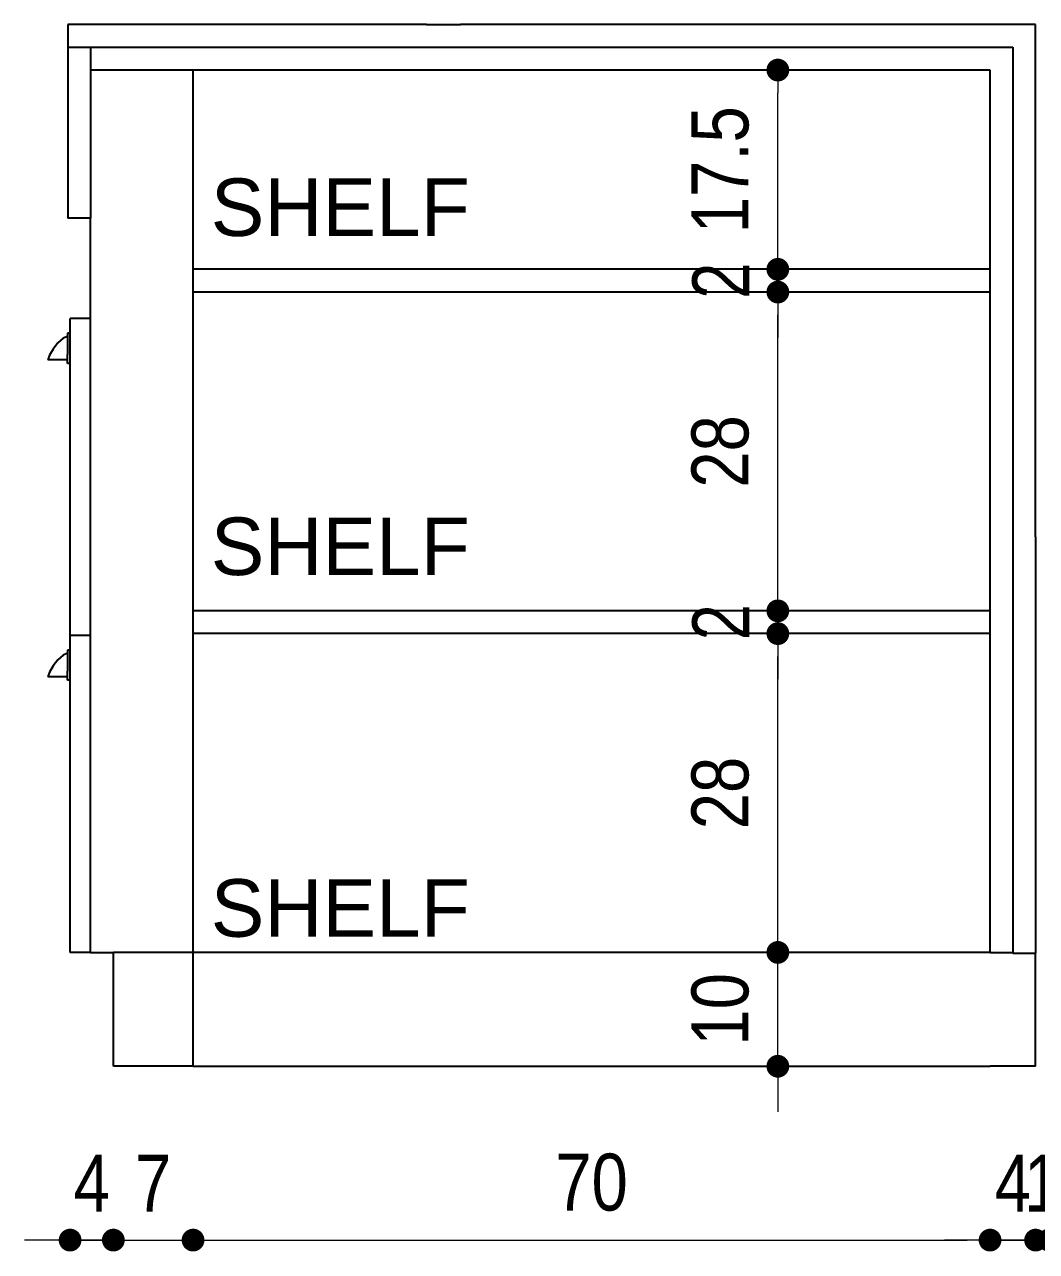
# Model space of a CAD drawing. Header units: millimetres. Extents: x 106699 to 122058, y 158555 to 162844.
# Drawn here: x 109741.4 to 109830.3, y 160340.5 to 160448.3 of the extents above; entities that cross this region are included whole.
import ezdxf

# ---------------------------------------------------------------- set-up
doc = ezdxf.new("R2010")
doc.units = ezdxf.units.MM
doc.layers.add('no3_yazı tefriş', color=152, linetype='Continuous', lineweight=0)
doc.layers.add('S2000-002 Çizgi', color=7, linetype='Continuous')
doc.styles.add('BE', font='ARIALN.TTF')
doc.styles.get("Standard").update_dxf_attribs({"font": 'arial.ttf'})
doc.dimstyles.new('Copy of BE-50', dxfattribs={"dimscale": 100, "dimtxt": 0.05, "dimasz": 0.02, "dimexe": 0.025, "dimexo": 0, "dimgap": 0.025, "dimtad": 1, "dimdec": 1, "dimrnd": 0.5, "dimdsep": 46, "dimtxsty": 'BE', "dimblk": 'DOT', "dimcen": 0.5, "dimdle": 0.025, "dimse1": 1, "dimse2": 1, "dimclrd": 256, "dimclre": 256, "dimclrt": 256, "dimadec": 0, "dimazin": 2, "dimtm": 1e-09, "dimtfac": 1, "dimtdec": 1, "dimtix": 1, "dimtmove": 2, "dimatfit": 0, "dimldrblk": 'DOT', "dimfxl": 0.5, "dimfxlon": 1, "dimtolj": 1, "dimlwd": 9, "dimlwe": 0, "dimarcsym": 0})

# ---------------------------------------------------------------- blocks, each defined once
blk = doc.blocks.new('_Dot')
at = {"color": 0, "linetype": 'ByBlock', "lineweight": -2}
blk.add_line((-0.5, 0), (-1, 0), dxfattribs=at)
at = {"color": 0, "linetype": 'ByBlock', "const_width": 0.5}
blk.add_lwpolyline([(-0.25, 0, 1), (0.25, 0, 1)], format="xyb", close=True, dxfattribs=at)
blk = doc.blocks.new('*D109')
at = {"layer": 'Defpoints', "color": 0, "transparency": 16777216}
for p in [(116893.64, 160833.15), (116897.44, 160833.15), (116897.44, 160807.88)]:
    blk.add_point(p, dxfattribs=at)
at = {"layer": 'S2000-002 Çizgi', "color": 134, "lineweight": 9, "true_color": 0x00a5a5, "transparency": 16777216}
for p, q in [((116891.64, 160807.88), (116889.64, 160807.88)), ((116893.64, 160807.88), (116897.44, 160807.88)), ((116899.44, 160807.88), (116901.44, 160807.88))]:
    blk.add_line(p, q, dxfattribs=at)
at = {"layer": 'S2000-002 Çizgi', "color": 134, "lineweight": 9, "true_color": 0x00a5a5, "transparency": 16777216, "xscale": 2, "yscale": 2, "zscale": 2}
blk.add_blockref('_Dot', (116893.64, 160807.88), dxfattribs=at)
at = {"layer": 'S2000-002 Çizgi', "color": 134, "lineweight": 9, "true_color": 0x00a5a5, "transparency": 16777216, "xscale": 2, "yscale": 2, "zscale": 2, "rotation": 180}
blk.add_blockref('_Dot', (116897.44, 160807.88), dxfattribs=at)
at = {"layer": 'S2000-002 Çizgi', "color": 134, "true_color": 0x00a5a5, "transparency": 16777216, "insert": (116895.54, 160812.88), "char_height": 5, "attachment_point": 5, "style": 'BE'}
blk.add_mtext('\\A1;4', dxfattribs=at)
blk = doc.blocks.new('*D110')
at = {"layer": 'Defpoints', "color": 0, "transparency": 16777216}
for p in [(116897.44, 160833.15), (116904.44, 160823.15), (116904.44, 160807.88)]:
    blk.add_point(p, dxfattribs=at)
at = {"layer": 'S2000-002 Çizgi', "color": 134, "lineweight": 9, "true_color": 0x00a5a5, "transparency": 16777216}
for p, q in [((116895.44, 160807.88), (116893.44, 160807.88)), ((116897.44, 160807.88), (116904.44, 160807.88)), ((116906.44, 160807.88), (116908.44, 160807.88))]:
    blk.add_line(p, q, dxfattribs=at)
at = {"layer": 'S2000-002 Çizgi', "color": 134, "lineweight": 9, "true_color": 0x00a5a5, "transparency": 16777216, "xscale": 2, "yscale": 2, "zscale": 2}
blk.add_blockref('_Dot', (116897.44, 160807.88), dxfattribs=at)
at = {"layer": 'S2000-002 Çizgi', "color": 134, "lineweight": 9, "true_color": 0x00a5a5, "transparency": 16777216, "xscale": 2, "yscale": 2, "zscale": 2, "rotation": 180}
blk.add_blockref('_Dot', (116904.44, 160807.88), dxfattribs=at)
at = {"layer": 'S2000-002 Çizgi', "color": 134, "true_color": 0x00a5a5, "transparency": 16777216, "insert": (116900.94, 160812.88), "char_height": 5, "attachment_point": 5, "style": 'BE'}
blk.add_mtext('\\A1;7', dxfattribs=at)
blk = doc.blocks.new('*D111')
at = {"layer": 'Defpoints', "color": 0, "transparency": 16777216}
for p in [(116974.44, 160833.15), (116904.44, 160823.15), (116974.44, 160807.88)]:
    blk.add_point(p, dxfattribs=at)
at = {"layer": 'S2000-002 Çizgi', "color": 134, "lineweight": 9, "true_color": 0x00a5a5, "transparency": 16777216}
blk.add_line((116906.44, 160807.88), (116972.44, 160807.88), dxfattribs=at)
at = {"layer": 'S2000-002 Çizgi', "color": 134, "lineweight": 9, "true_color": 0x00a5a5, "transparency": 16777216, "xscale": 2, "yscale": 2, "zscale": 2, "rotation": 180}
blk.add_blockref('_Dot', (116904.44, 160807.88), dxfattribs=at)
at = {"layer": 'S2000-002 Çizgi', "color": 134, "lineweight": 9, "true_color": 0x00a5a5, "transparency": 16777216, "xscale": 2, "yscale": 2, "zscale": 2}
blk.add_blockref('_Dot', (116974.44, 160807.88), dxfattribs=at)
at = {"layer": 'S2000-002 Çizgi', "color": 134, "true_color": 0x00a5a5, "transparency": 16777216, "insert": (116939.44, 160812.94), "char_height": 5, "attachment_point": 5, "style": 'BE'}
blk.add_mtext('\\A1;70', dxfattribs=at)
blk = doc.blocks.new('*D112')
at = {"layer": 'Defpoints', "color": 0, "transparency": 16777216}
for p in [(116974.44, 160833.15), (116978.44, 160823.15), (116978.44, 160807.88)]:
    blk.add_point(p, dxfattribs=at)
at = {"layer": 'S2000-002 Çizgi', "color": 134, "lineweight": 9, "true_color": 0x00a5a5, "transparency": 16777216}
for p, q in [((116972.44, 160807.88), (116970.44, 160807.88)), ((116974.44, 160807.88), (116978.44, 160807.88)), ((116980.44, 160807.88), (116982.44, 160807.88))]:
    blk.add_line(p, q, dxfattribs=at)
at = {"layer": 'S2000-002 Çizgi', "color": 134, "lineweight": 9, "true_color": 0x00a5a5, "transparency": 16777216, "xscale": 2, "yscale": 2, "zscale": 2}
blk.add_blockref('_Dot', (116974.44, 160807.88), dxfattribs=at)
at = {"layer": 'S2000-002 Çizgi', "color": 134, "lineweight": 9, "true_color": 0x00a5a5, "transparency": 16777216, "xscale": 2, "yscale": 2, "zscale": 2, "rotation": 180}
blk.add_blockref('_Dot', (116978.44, 160807.88), dxfattribs=at)
at = {"layer": 'S2000-002 Çizgi', "color": 134, "true_color": 0x00a5a5, "transparency": 16777216, "insert": (116976.44, 160812.88), "char_height": 5, "attachment_point": 5, "style": 'BE'}
blk.add_mtext('\\A1;4', dxfattribs=at)
blk = doc.blocks.new('*D113')
at = {"layer": 'Defpoints', "color": 0, "transparency": 16777216}
for p in [(116979.59, 160829.23), (116978.44, 160823.15), (116979.59, 160807.88)]:
    blk.add_point(p, dxfattribs=at)
at = {"layer": 'S2000-002 Çizgi', "color": 134, "lineweight": 9, "true_color": 0x00a5a5, "transparency": 16777216}
for p, q in [((116976.44, 160807.88), (116974.44, 160807.88)), ((116978.44, 160807.88), (116979.59, 160807.88)), ((116981.59, 160807.88), (116983.59, 160807.88))]:
    blk.add_line(p, q, dxfattribs=at)
at = {"layer": 'S2000-002 Çizgi', "color": 134, "lineweight": 9, "true_color": 0x00a5a5, "transparency": 16777216, "xscale": 2, "yscale": 2, "zscale": 2}
blk.add_blockref('_Dot', (116978.44, 160807.88), dxfattribs=at)
at = {"layer": 'S2000-002 Çizgi', "color": 134, "lineweight": 9, "true_color": 0x00a5a5, "transparency": 16777216, "xscale": 2, "yscale": 2, "zscale": 2, "rotation": 180}
blk.add_blockref('_Dot', (116979.59, 160807.88), dxfattribs=at)
at = {"layer": 'S2000-002 Çizgi', "color": 134, "true_color": 0x00a5a5, "transparency": 16777216, "insert": (116979.02, 160812.89), "char_height": 5, "attachment_point": 5, "style": 'BE'}
blk.add_mtext('\\A1;1', dxfattribs=at)
blk = doc.blocks.new('*D126')
at = {"layer": 'Defpoints', "color": 0, "transparency": 16777216}
for p in [(116955.8, 160833.15), (116957.26, 160833.15), (116957.26, 160823.15)]:
    blk.add_point(p, dxfattribs=at)
at = {"layer": 'S2000-002 Çizgi', "color": 134, "lineweight": 9, "true_color": 0x00a5a5, "transparency": 16777216}
for p, q in [((116955.8, 160835.15), (116955.8, 160837.15)), ((116955.8, 160823.15), (116955.8, 160833.15)), ((116955.8, 160821.15), (116955.8, 160819.15))]:
    blk.add_line(p, q, dxfattribs=at)
at = {"layer": 'S2000-002 Çizgi', "color": 134, "lineweight": 9, "true_color": 0x00a5a5, "transparency": 16777216, "xscale": 2, "yscale": 2, "zscale": 2}
for p, rotation in [((116955.8, 160833.15), 270), ((116955.8, 160823.15), 90)]:
    blk.add_blockref('_Dot', p, dxfattribs=dict(at, rotation=rotation))
at = {"layer": 'S2000-002 Çizgi', "color": 134, "true_color": 0x00a5a5, "transparency": 16777216, "insert": (116950.75, 160828.15), "char_height": 5, "attachment_point": 5, "rotation": 90, "style": 'BE'}
blk.add_mtext('\\A1;10', dxfattribs=at)
blk = doc.blocks.new('*D127')
at = {"layer": 'Defpoints', "color": 0, "transparency": 16777216}
for p in [(116955.8, 160861.15), (116955.8, 160861.15), (116957.26, 160833.15)]:
    blk.add_point(p, dxfattribs=at)
at = {"layer": 'S2000-002 Çizgi', "color": 134, "lineweight": 9, "true_color": 0x00a5a5, "transparency": 16777216}
blk.add_line((116955.8, 160835.15), (116955.8, 160859.15), dxfattribs=at)
at = {"layer": 'S2000-002 Çizgi', "color": 134, "lineweight": 9, "true_color": 0x00a5a5, "transparency": 16777216, "xscale": 2, "yscale": 2, "zscale": 2}
for p, rotation in [((116955.8, 160861.15), 90), ((116955.8, 160833.15), 270)]:
    blk.add_blockref('_Dot', p, dxfattribs=dict(at, rotation=rotation))
at = {"layer": 'S2000-002 Çizgi', "color": 134, "true_color": 0x00a5a5, "transparency": 16777216, "insert": (116950.75, 160847.15), "char_height": 5, "attachment_point": 5, "rotation": 90, "style": 'BE'}
blk.add_mtext('\\A1;28', dxfattribs=at)
blk = doc.blocks.new('*D128')
at = {"layer": 'Defpoints', "color": 0, "transparency": 16777216}
for p in [(116955.8, 160863.15), (116955.8, 160863.15), (116955.8, 160861.15)]:
    blk.add_point(p, dxfattribs=at)
at = {"layer": 'S2000-002 Çizgi', "color": 134, "lineweight": 9, "true_color": 0x00a5a5, "transparency": 16777216}
for p, q in [((116955.8, 160865.15), (116955.8, 160867.15)), ((116955.8, 160861.15), (116955.8, 160863.15)), ((116955.8, 160859.15), (116955.8, 160857.15))]:
    blk.add_line(p, q, dxfattribs=at)
at = {"layer": 'S2000-002 Çizgi', "color": 134, "lineweight": 9, "true_color": 0x00a5a5, "transparency": 16777216, "xscale": 2, "yscale": 2, "zscale": 2}
for p, rotation in [((116955.8, 160863.15), 270), ((116955.8, 160861.15), 90)]:
    blk.add_blockref('_Dot', p, dxfattribs=dict(at, rotation=rotation))
at = {"layer": 'S2000-002 Çizgi', "color": 134, "true_color": 0x00a5a5, "transparency": 16777216, "insert": (116950.79, 160862.15), "char_height": 5, "attachment_point": 5, "rotation": 90, "style": 'BE'}
blk.add_mtext('\\A1;2', dxfattribs=at)
blk = doc.blocks.new('*D129')
at = {"layer": 'Defpoints', "color": 0, "transparency": 16777216}
for p in [(116955.8, 160891.15), (116955.8, 160891.15), (116955.8, 160863.15)]:
    blk.add_point(p, dxfattribs=at)
at = {"layer": 'S2000-002 Çizgi', "color": 134, "lineweight": 9, "true_color": 0x00a5a5, "transparency": 16777216}
blk.add_line((116955.8, 160865.15), (116955.8, 160889.15), dxfattribs=at)
at = {"layer": 'S2000-002 Çizgi', "color": 134, "lineweight": 9, "true_color": 0x00a5a5, "transparency": 16777216, "xscale": 2, "yscale": 2, "zscale": 2}
for p, rotation in [((116955.8, 160891.15), 90), ((116955.8, 160863.15), 270)]:
    blk.add_blockref('_Dot', p, dxfattribs=dict(at, rotation=rotation))
at = {"layer": 'S2000-002 Çizgi', "color": 134, "true_color": 0x00a5a5, "transparency": 16777216, "insert": (116950.75, 160877.15), "char_height": 5, "attachment_point": 5, "rotation": 90, "style": 'BE'}
blk.add_mtext('\\A1;28', dxfattribs=at)
blk = doc.blocks.new('*D130')
at = {"layer": 'Defpoints', "color": 0, "transparency": 16777216}
for p in [(116955.8, 160893.15), (116955.8, 160893.15), (116955.8, 160891.15)]:
    blk.add_point(p, dxfattribs=at)
at = {"layer": 'S2000-002 Çizgi', "color": 134, "lineweight": 9, "true_color": 0x00a5a5, "transparency": 16777216}
for p, q in [((116955.8, 160895.15), (116955.8, 160897.15)), ((116955.8, 160891.15), (116955.8, 160893.15)), ((116955.8, 160889.15), (116955.8, 160887.15))]:
    blk.add_line(p, q, dxfattribs=at)
at = {"layer": 'S2000-002 Çizgi', "color": 134, "lineweight": 9, "true_color": 0x00a5a5, "transparency": 16777216, "xscale": 2, "yscale": 2, "zscale": 2}
for p, rotation in [((116955.8, 160893.15), 270), ((116955.8, 160891.15), 90)]:
    blk.add_blockref('_Dot', p, dxfattribs=dict(at, rotation=rotation))
at = {"layer": 'S2000-002 Çizgi', "color": 134, "true_color": 0x00a5a5, "transparency": 16777216, "insert": (116950.79, 160892.15), "char_height": 5, "attachment_point": 5, "rotation": 90, "style": 'BE'}
blk.add_mtext('\\A1;2', dxfattribs=at)
blk = doc.blocks.new('*D131')
at = {"layer": 'Defpoints', "color": 0, "transparency": 16777216}
for p in [(116955.8, 160910.65), (116955.8, 160910.65), (116955.8, 160893.15)]:
    blk.add_point(p, dxfattribs=at)
at = {"layer": 'S2000-002 Çizgi', "color": 134, "lineweight": 9, "true_color": 0x00a5a5, "transparency": 16777216}
blk.add_line((116955.8, 160895.15), (116955.8, 160908.65), dxfattribs=at)
at = {"layer": 'S2000-002 Çizgi', "color": 134, "lineweight": 9, "true_color": 0x00a5a5, "transparency": 16777216, "xscale": 2, "yscale": 2, "zscale": 2}
for p, rotation in [((116955.8, 160910.65), 90), ((116955.8, 160893.15), 270)]:
    blk.add_blockref('_Dot', p, dxfattribs=dict(at, rotation=rotation))
at = {"layer": 'S2000-002 Çizgi', "color": 134, "true_color": 0x00a5a5, "transparency": 16777216, "insert": (116950.75, 160901.9), "char_height": 5, "attachment_point": 5, "rotation": 90, "style": 'BE'}
blk.add_mtext('\\A1;17.5', dxfattribs=at)
blk = doc.blocks.new('AA')
for p, q in [((116893.44, 160914.65), (116893.44, 160912.65)), ((116924.94, 160914.65), (116893.44, 160914.65)), ((116924.94, 160914.65), (116927.94, 160914.65)), ((116964.94, 160914.65), (116927.94, 160914.65)), ((116969.35, 160914.65), (116964.94, 160914.65)), ((116974.44, 160914.65), (116969.35, 160914.65)), ((116978.44, 160914.65), (116974.44, 160914.65)), ((116978.44, 160869.65), (116978.44, 160914.65)), ((116893.44, 160912.65), (116895.44, 160912.65)), ((116893.44, 160912.65), (116893.44, 160897.65)), ((116895.44, 160912.65), (116974.44, 160912.65)), ((116895.44, 160912.65), (116895.44, 160910.71)), ((116974.44, 160912.65), (116976.44, 160912.65)), ((116976.44, 160912.65), (116976.44, 160833.15)), ((116895.44, 160910.71), (116895.44, 160910.65)), ((116904.44, 160910.65), (116895.44, 160910.65)), ((116895.44, 160910.65), (116895.44, 160897.65)), ((116904.44, 160894.71), (116904.44, 160910.65)), ((116969.64, 160910.65), (116904.44, 160910.65)), ((116974.44, 160910.65), (116969.64, 160910.65)), ((116974.44, 160833.15), (116974.44, 160910.65)), ((116895.44, 160897.65), (116893.44, 160897.65)), ((116895.44, 160833.15), (116895.44, 160897.65)), ((116904.44, 160892.71), (116904.44, 160894.71)), ((116974.44, 160893.15), (116904.44, 160893.15)), ((116904.44, 160864.93), (116904.44, 160892.71)), ((116974.44, 160891.15), (116904.44, 160891.15)), ((116895.44, 160888.82), (116893.64, 160888.82)), ((116893.64, 160860.98), (116893.64, 160888.82)), ((116895.44, 160860.98), (116895.44, 160888.82)), ((116893.64, 160887.53), (116893.41, 160887.53)), ((116893.41, 160887.53), (116893.41, 160887.26)), ((116893.64, 160884.88), (116893.64, 160887.53)), ((116892.57, 160886.68), (116892.14, 160886.15)), ((116893.02, 160887.09), (116892.57, 160886.68)), ((116893.41, 160887.26), (116893.02, 160887.09)), ((116893.41, 160887.26), (116893.41, 160885.68)), ((116891.82, 160885.61), (116891.69, 160885.19)), ((116892.14, 160886.15), (116891.82, 160885.61)), ((116893.41, 160884.88), (116893.41, 160885.68)), ((116893.41, 160885.19), (116891.69, 160885.19)), ((116893.64, 160884.88), (116893.41, 160884.88)), ((116978.44, 160869.65), (116978.44, 160867.65)), ((116978.44, 160867.65), (116978.44, 160835.15)), ((116904.44, 160862.93), (116904.44, 160864.93)), ((116974.44, 160863.15), (116904.44, 160863.15)), ((116904.44, 160833.15), (116904.44, 160862.93)), ((116895.44, 160860.98), (116893.64, 160860.98)), ((116893.64, 160833.15), (116893.64, 160860.98)), ((116895.44, 160833.15), (116895.44, 160860.98)), ((116974.44, 160861.15), (116904.44, 160861.15)), ((116893.41, 160859.42), (116893.02, 160859.26)), ((116893.64, 160859.69), (116893.41, 160859.69)), ((116893.41, 160859.69), (116893.41, 160859.42)), ((116893.41, 160859.42), (116893.41, 160857.85)), ((116893.64, 160857.05), (116893.64, 160859.69)), ((116892.14, 160858.31), (116891.82, 160857.77)), ((116892.57, 160858.85), (116892.14, 160858.31)), ((116893.02, 160859.26), (116892.57, 160858.85)), ((116891.82, 160857.77), (116891.69, 160857.35)), ((116893.41, 160857.35), (116891.69, 160857.35)), ((116893.41, 160857.05), (116893.41, 160857.85)), ((116893.64, 160857.05), (116893.41, 160857.05)), ((116978.44, 160835.15), (116978.44, 160833.15)), ((116895.44, 160833.15), (116893.64, 160833.15)), ((116895.44, 160833.15), (116897.44, 160833.15)), ((116897.44, 160823.15), (116897.44, 160833.15)), ((116904.44, 160833.15), (116897.44, 160833.15)), ((116904.44, 160823.15), (116904.44, 160833.15)), ((116969.64, 160833.15), (116904.44, 160833.15)), ((116974.44, 160833.15), (116969.64, 160833.15)), ((116974.44, 160833.15), (116976.44, 160833.15)), ((116976.44, 160833.15), (116976.44, 160833.09)), ((116976.44, 160833.09), (116978.44, 160833.09)), ((116978.44, 160833.15), (116978.44, 160833.09)), ((116978.44, 160823.15), (116978.44, 160833.09)), ((116904.44, 160823.15), (116897.44, 160823.15)), ((116904.44, 160823.15), (116974.44, 160823.15)), ((116978.44, 160823.15), (116974.44, 160823.15))]:
    blk.add_line(p, q)
at = {"layer": 'no3_yazı tefriş', "char_height": 5.055, "width": 76.8983, "attachment_point": 1}
for insert in [(116905.99, 160901.13, 0), (116905.99, 160871.35, 0), (116905.99, 160839.58, 0)]:
    blk.add_mtext('SHELF', dxfattribs=dict(at, insert=insert))
at = {"layer": 'S2000-002 Çizgi'}
for base, p1, p2, picture, middle in [((116955.8, 160910.65), (116955.8, 160893.15), (116955.8, 160910.65), '*D131', (116950.75, 160901.9)), ((116955.8, 160893.15), (116955.8, 160891.15), (116955.8, 160893.15), '*D130', (116950.79, 160892.15)), ((116955.8, 160891.15), (116955.8, 160863.15), (116955.8, 160891.15), '*D129', (116950.75, 160877.15)), ((116955.8, 160863.15), (116955.8, 160861.15), (116955.8, 160863.15), '*D128', (116950.79, 160862.15)), ((116955.8, 160861.15), (116957.26, 160833.15), (116955.8, 160861.15), '*D127', (116950.75, 160847.15)), ((116955.8, 160833.15), (116957.26, 160823.15), (116957.26, 160833.15), '*D126', (116950.75, 160828.15))]:
    dim = blk.add_linear_dim(base=base, p1=p1, p2=p2, angle=90, dimstyle='Copy of BE-50', dxfattribs=at)
    dim.commit()
    dim.dimension.update_dxf_attribs({"geometry": picture, "text_midpoint": middle})
for base, p1, p2, picture, middle in [((116897.44, 160807.88), (116893.64, 160833.15), (116897.44, 160833.15), '*D109', (116895.54, 160812.88)), ((116904.44, 160807.88), (116897.44, 160833.15), (116904.44, 160823.15), '*D110', (116900.94, 160812.88)), ((116974.44, 160807.88), (116904.44, 160823.15), (116974.44, 160833.15), '*D111', (116939.44, 160812.94)), ((116978.44, 160807.88), (116974.44, 160833.15), (116978.44, 160823.15), '*D112', (116976.44, 160812.88)), ((116979.5928, 160807.8828), (116978.4409, 160823.1498), (116979.5928, 160829.2257), '*D113', (116979.0169, 160812.8931))]:
    dim = blk.add_linear_dim(base=base, p1=p1, p2=p2, dimstyle='Copy of BE-50', dxfattribs=at)
    dim.commit()
    dim.dimension.update_dxf_attribs({"geometry": picture, "text_midpoint": middle})

msp = doc.modelspace()

# ---------------------------------------------------------------- block references
at = {"layer": 'S2000-002 Çizgi', "xscale": 0.9997817664690491, "yscale": 0.9997817664690491, "zscale": 0.9997817664690491}
msp.add_blockref('AA', (-7122.71, -431.28), dxfattribs=at)

doc.saveas('drawing.dxf')
